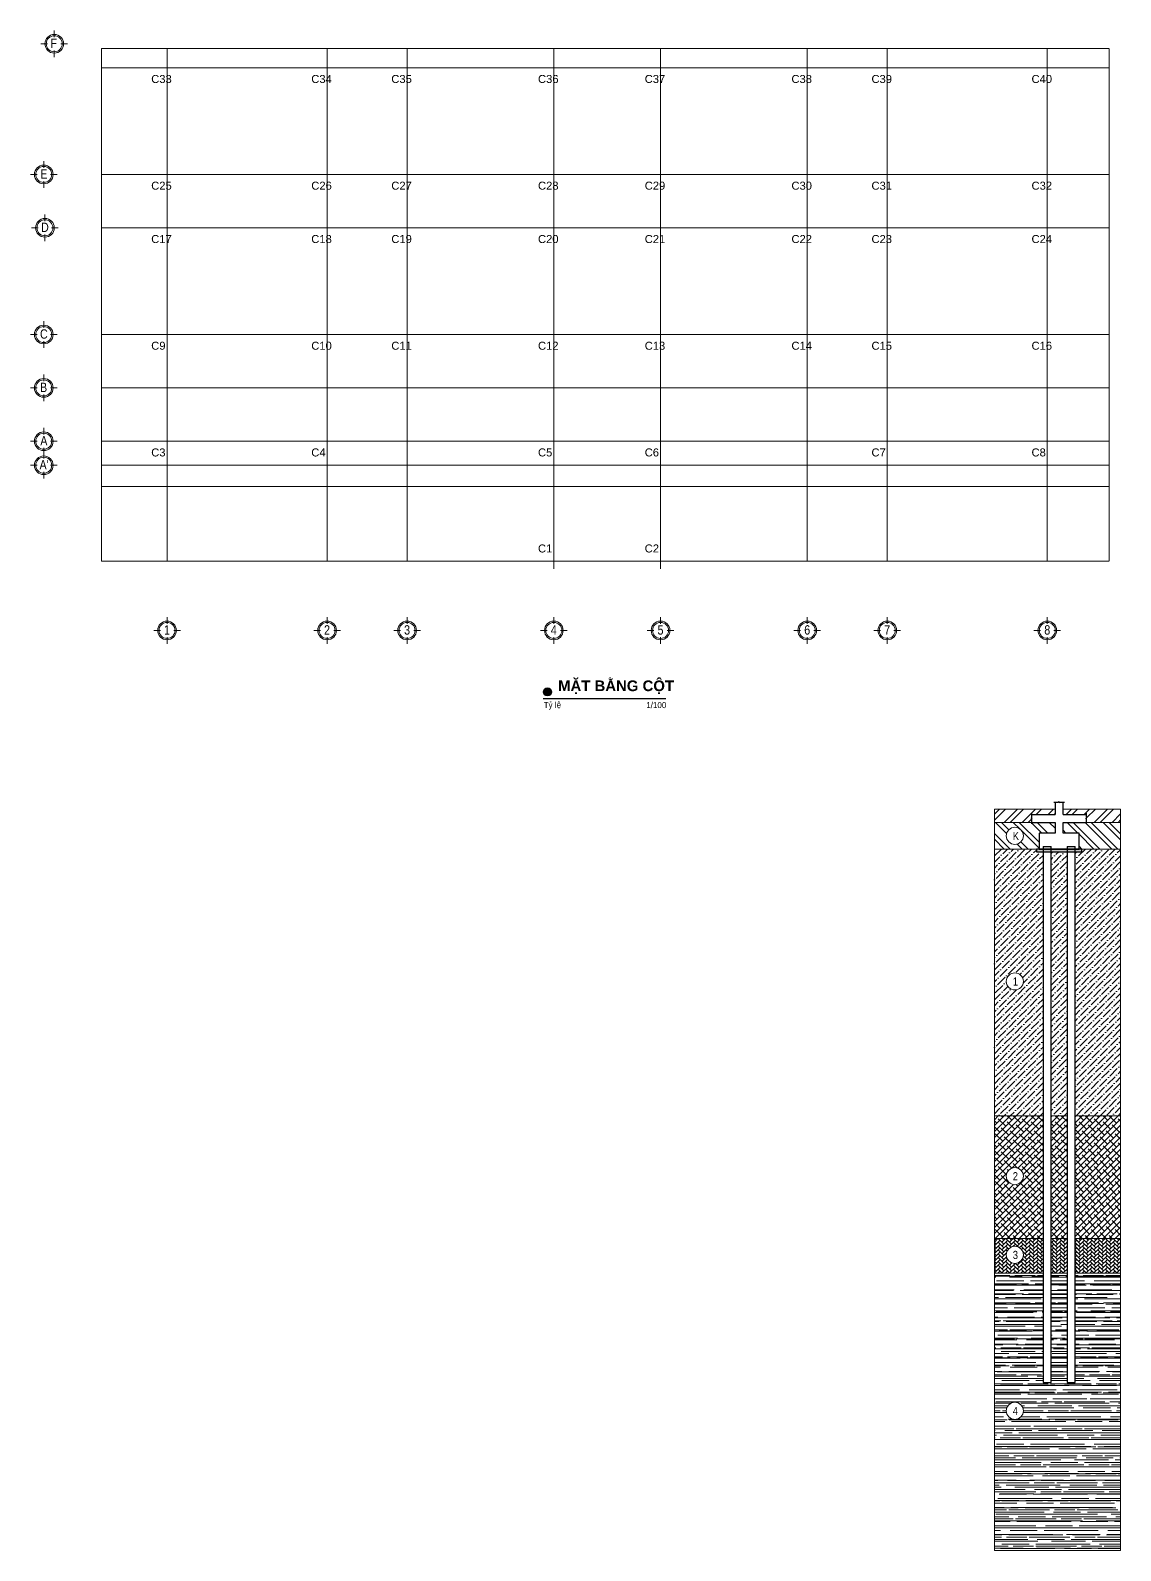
# Model space of a CAD drawing. Header units: millimetres. Extents: x 2451 to 189599, y 100744 to 200848.
# Drawn here: x 2451 to 43319, y 143860 to 200848 of the extents above; entities that cross this region are included whole.
import ezdxf
from ezdxf.enums import TextEntityAlignment as Align

# ---------------------------------------------------------------- set-up
doc = ezdxf.new("R2010")
doc.units = ezdxf.units.MM
doc.linetypes.add('ACAD_ISO10W100', pattern=[18, 12, -3, 0, -3])
for name, color, linetype, lineweight in [('00-DAM', 3, 'Continuous', 9), ('TEN TRUC', 3, 'Continuous', 18), ('TEXT NHỎ KC Dim - Ghi chú', 3, 'Continuous', 18), ('TRUC', 24, 'Continuous', 0), ('Wipout', 211, 'Continuous', 0)]:
    doc.layers.add(name, color=color, linetype=linetype, lineweight=lineweight)
for name, color, linetype in [('DIM', 1, 'Continuous'), ('TAGS', 60, 'Continuous'), ('TEXT', 7, 'Continuous')]:
    doc.layers.add(name, color=color, linetype=linetype)
doc.styles.add('HELVECONDENSE', font='')
doc.styles.add('SWISS-CONDENSE', font='')
doc.styles.add('VNI-HELVE-CONDENSEN', font='')
doc.styles.get('HELVECONDENSE').set_extended_font_data('VNI-Helve-Condense')
doc.styles.get('SWISS-CONDENSE').set_extended_font_data('VNI-Swiss-Condense')
doc.styles.get('VNI-HELVE-CONDENSEN').set_extended_font_data('VNI-Helve-Condense')

# ---------------------------------------------------------------- blocks, each defined once
blk = doc.blocks.new('A$C206177D3')
at = {"layer": 'TEN TRUC', "ltscale": 1000}
for p, q in [((-37, 240), (-37, 490)), ((-287, -10), (-537, -10)), ((-37, -510), (-37, -260)), ((463, -10), (213, -10))]:
    blk.add_line(p, q, dxfattribs=at)
blk.add_circle((-37, -10), 350, dxfattribs=at)
at = {"layer": 'TEN TRUC', "color": 254, "ltscale": 1000}
blk.add_circle((-37, -10), 300, dxfattribs=at)
blk = doc.blocks.new('A$C1d3d6a1d')
at = {"layer": 'TEXT NHỎ KC Dim - Ghi chú'}
for p, q in [((287, 0), (287, 574)), ((0, 287), (574, 287))]:
    blk.add_line(p, q, dxfattribs=at)

msp = doc.modelspace()

# ---------------------------------------------------------------- hatches: boundary and pattern name
at = {"layer": 'DIM', "linetype": 'ByBlock'}
msp.add_hatch(color=1, dxfattribs=at).paths.add_polyline_path([(21940, 176048.6, 1), (21731, 176048.6, 1)])
at = {"layer": 'TEXT'}
msp.add_hatch(color=7, dxfattribs=at).paths.add_polyline_path([(40161.7, 170160.3), (40161.7, 170060.3), (41861.7, 170060.3), (41861.7, 170160.3), (40161.7, 170160.3)])
at = {"layer": 'TEXT NHỎ KC Dim - Ghi chú'}
h = msp.add_hatch(dxfattribs=at)
h.set_pattern_fill('ANSI32', color=256, scale=50)
h.set_pattern_definition([(45, (-93893, 191199.34), (-336.7596, 336.7596), []), (45, (-93668.5, 191199.34), (-336.7596, 336.7596), [])])
h.paths.add_polyline_path([(39986.2, 171160.3), (39986.2, 171280.3), (40006.2, 171300.3), (39966.2, 171320.3), (39986.2, 171340.3), (39986.2, 171460.3), (40861.7, 171460.3), (40861.7, 171660.3), (38587.4, 171660.3), (38587.4, 171160.3)])
h.paths.add_polyline_path([(43319.1, 171660.3), (41161.7, 171660.3), (41161.7, 171460.3), (42037.1, 171460.3), (42037.1, 171340.3), (42057.1, 171320.3), (42017.1, 171300.3), (42037.1, 171280.3), (42037.1, 171160.3), (43319.1, 171160.3)])
h = msp.add_hatch(dxfattribs=at)
h.set_pattern_fill('ANSI32', color=256, scale=50, angle=90, style=0)
h.set_pattern_definition([(135, (-93893, 191199.34), (-336.7596, -336.7596), []), (135, (-93893, 191423.85), (-336.7596, -336.7596), [])])
h.paths.add_polyline_path([(38587.4, 171160.3), (38587.4, 170160.3), (40261.7, 170160.3), (40261.7, 170760.3), (40861.7, 170760.3), (40861.7, 171160.3), (39986.2, 171160.3)])
h.paths.add_polyline_path([(41761.7, 170160.3), (41861.7, 170160.3), (43319.1, 170160.3), (43319.1, 171160.3), (42037.1, 171160.3), (41161.7, 171160.3), (41161.7, 170760.3), (41761.7, 170760.3)])
edge = h.paths.add_edge_path(flags=16)
edge.add_arc((39354.6, 170653.4), 320.6, 0, 360)
h = msp.add_hatch(dxfattribs=at)
h.set_pattern_fill('ANSI36', color=256, scale=50, style=0)
h.set_pattern_definition([(45, (-93893, 191199.34), (84.1899, 308.6963), [396.875, -79.375, 0, -79.375])])
h.paths.add_polyline_path([(38587.4, 160160.3), (40411.7, 160160.3), (40411.7, 170060.3), (40161.7, 170060.3), (40161.7, 170160.3), (38587.4, 170160.3)])
h.paths.add_polyline_path([(43319.1, 170160.3), (41861.7, 170160.3), (41861.7, 170060.3), (41611.7, 170060.3), (41611.7, 160160.3), (43319.1, 160160.3)])
h.paths.add_polyline_path([(41311.7, 170060.3), (40711.7, 170060.3), (40711.7, 160160.3), (41311.7, 160160.3)])
edge = h.paths.add_edge_path(flags=16)
edge.add_arc((39354.6, 165198.4), 320.6, 0, 360)
h = msp.add_hatch(dxfattribs=at)
h.set_pattern_fill('ANSI38', color=256, scale=50, style=0)
h.set_pattern_definition([(45, (-93893, 191199.34), (-112.2532, 112.2532), []), (135, (-93893, 191199.34), (-336.7596, 112.2532), [396.875, -238.125])])
h.paths.add_polyline_path([(38587.4, 160160.3), (38587.4, 155560.3), (40411.7, 155560.3), (40411.7, 160160.3)])
h.paths.add_polyline_path([(41611.7, 160160.3), (41611.7, 155560.3), (43319.1, 155560.3), (43319.1, 160160.3)])
h.paths.add_polyline_path([(41311.7, 155560.3), (41311.7, 160160.3), (40711.7, 160160.3), (40711.7, 155560.3)])
edge = h.paths.add_edge_path(flags=16)
edge.add_arc((39354.6, 157898.4), 320.6, 0, 360)
h = msp.add_hatch(dxfattribs=at)
h.set_pattern_fill('AR-HBONE', color=256, style=0)
h.set_pattern_definition([(45, (-93893.01, 191199.34), (0, 143.6841), [304.8, -101.6]), (135, (-93821.16, 191271.18), (1e-14, 143.6841), [304.8, -101.6])])
h.paths.add_polyline_path([(38587.4, 155560.3), (38587.4, 154260.3), (40411.7, 154260.3), (40411.7, 155560.3)])
h.paths.add_polyline_path([(41611.7, 155560.3), (41611.7, 154260.3), (43319.1, 154260.3), (43319.1, 155560.3)])
h.paths.add_polyline_path([(41311.7, 154260.3), (41311.7, 155560.3), (40711.7, 155560.3), (40711.7, 154260.3)])
edge = h.paths.add_edge_path(flags=16)
edge.add_arc((39354.6, 154948.4), 320.6, 0, 360)
h = msp.add_hatch(dxfattribs=at)
h.set_pattern_fill('AR-RROOF', color=256, scale=10, style=0)
h.set_pattern_definition([(0, (-93893, 191199.34), (558.8, 254), [3810, -508, 1270, -254]), (0, (-93555.2, 191326.34), (-254, 337.82), [762, -83.82, 1524, -190.5]), (0, (-93766, 191415.24), (1320.8, 170.18), [2032, -355.6, 1016, -254])])
h.paths.add_polyline_path([(38587.4, 154260.3), (38587.4, 143860.3), (43319.1, 143860.3), (43319.1, 154260.3), (41611.7, 154260.3), (41611.7, 150160.3), (41311.7, 150160.3), (41311.7, 154260.3), (40711.7, 154260.3), (40711.7, 150160.3), (40411.7, 150160.3), (40411.7, 154260.3)])
edge = h.paths.add_edge_path(flags=16)
edge.add_arc((39354.6, 149098.4), 320.6, 0, 360)

# ---------------------------------------------------------------- linework, layer by layer
at = {"layer": '00-DAM'}
for p, q in [((38587.4, 171660.3), (40861.7, 171660.3)), ((41161.7, 171660.3), (43319.1, 171660.3)), ((38587.4, 171160.3), (39986.2, 171160.3)), ((42037.1, 171160.3), (43319.1, 171160.3)), ((38587.4, 170160.3), (43319.1, 170160.3)), ((38587.4, 160160.3), (40411.7, 160160.3)), ((40711.7, 160160.3), (41311.7, 160160.3)), ((41611.7, 160160.3), (43319.1, 160160.3)), ((38587.4, 155560.3), (40411.7, 155560.3)), ((40711.7, 155560.3), (41311.7, 155560.3)), ((41611.7, 155560.3), (43319.1, 155560.3)), ((38587.4, 154260.3), (40411.7, 154260.3)), ((40711.7, 154260.3), (41311.7, 154260.3)), ((41611.7, 154260.3), (43319.1, 154260.3)), ((38587.4, 143860.3), (43319.1, 143860.3))]:
    msp.add_line(p, q, dxfattribs=at)
at = {"layer": 'TEXT', "color": 7}
for p, q in [((40811.7, 171916.1), (40981.7, 171916.1)), ((40861.7, 171916.1), (40861.7, 171460.3)), ((40981.7, 171916.1), (41001.7, 171936.1)), ((41001.7, 171936.1), (41021.7, 171896.1)), ((41021.7, 171896.1), (41041.7, 171916.1)), ((41041.7, 171916.1), (41211.7, 171916.1)), ((41161.7, 171460.3), (41161.7, 171916.1)), ((39966.2, 171320.3), (39986.2, 171340.3)), ((40006.2, 171300.3), (39966.2, 171320.3)), ((39986.2, 171340.3), (39986.2, 171510.3)), ((39986.2, 171460.3), (40861.7, 171460.3)), ((39986.2, 171280.3), (40006.2, 171300.3)), ((39986.2, 171110.3), (39986.2, 171280.3)), ((39986.2, 171160.3), (40861.7, 171160.3)), ((40861.7, 171160.3), (40861.7, 170760.3)), ((41161.7, 171460.3), (42037.1, 171460.3)), ((41161.7, 170760.3), (41161.7, 171160.3)), ((41161.7, 171160.3), (42037.1, 171160.3)), ((42017.1, 171300.3), (42057.1, 171320.3)), ((42037.1, 171280.3), (42017.1, 171300.3)), ((42037.1, 171340.3), (42037.1, 171510.3)), ((42057.1, 171320.3), (42037.1, 171340.3)), ((42037.1, 171110.3), (42037.1, 171280.3)), ((40861.7, 170760.3), (40261.7, 170760.3)), ((40261.7, 170760.3), (40261.7, 170160.3)), ((41761.7, 170760.3), (41161.7, 170760.3)), ((41761.7, 170160.3), (41761.7, 170760.3)), ((40261.7, 170160.3), (41761.7, 170160.3))]:
    msp.add_line(p, q, dxfattribs=at)
at = {"layer": 'TEXT', "color": 3}
for p, q in [((40411.7, 170260.3), (40711.7, 170260.3)), ((40411.7, 170260.3), (40411.7, 150160.3)), ((40711.7, 150160.3), (40711.7, 170260.3)), ((41311.7, 170260.3), (41611.7, 170260.3)), ((41311.7, 170260.3), (41311.7, 150160.3)), ((41611.7, 150160.3), (41611.7, 170260.3)), ((40411.7, 150160.3), (40711.7, 150160.3)), ((41311.7, 150160.3), (41611.7, 150160.3))]:
    msp.add_line(p, q, dxfattribs=at)
at = {"layer": 'TEXT', "color": 7, "linetype": 'ByBlock', "const_width": 48.8}
msp.add_lwpolyline([(26281.3, 175796.8), (22849.7, 175796.8), (26281.3, 175796.8), (21665.5, 175796.8)], dxfattribs=at)
at = {"layer": 'TEXT', "color": 7}
msp.add_lwpolyline([(40161.7, 170160.3), (40161.7, 170060.3), (41861.7, 170060.3), (41861.7, 170160.3), (40161.7, 170160.3)], dxfattribs=at)
at = {"layer": 'TEXT', "color": 7, "linetype": 'ByBlock'}
for radius in [150.5, 133.8, 104.5]:
    msp.add_circle((21835.5, 176048.6), radius, dxfattribs=at)
at = {"layer": 'TEXT NHỎ KC Dim - Ghi chú'}
for centre in [(39354.6, 170653.4), (39354.6, 165198.4), (39354.6, 157898.4), (39354.6, 154948.4), (39354.6, 149098.4)]:
    msp.add_circle(centre, 320.6, dxfattribs=at)
at = {"layer": 'TRUC', "linetype": 'ACAD_ISO10W100', "ltscale": 0.2}
msp.add_lwpolyline([(5117, 200174), (42887.3, 200174), (42887.3, 180948.3), (5117, 180948.3)], close=True, dxfattribs=at)
for points in [[(7572.2, 200174), (7572.2, 180948.3)], [(13572.2, 200174), (13572.2, 180948.3)], [(13572.2, 200174), (13572.2, 180948.3)], [(16572.2, 200174), (16572.2, 180948.3)], [(22072.2, 200174), (22072.2, 180948.3)], [(26072.2, 200174), (26072.2, 180948.3)], [(31572.2, 200174), (31572.2, 180948.3)], [(34572.2, 200174), (34572.2, 180948.3)], [(34572.2, 200174), (34572.2, 180948.3)], [(40572.2, 200174), (40572.2, 180948.3)], [(5118.2, 199448.3), (42888.5, 199448.3)], [(5118.2, 195448.3), (42888.5, 195448.3)], [(5118.2, 193448.3), (42888.5, 193448.3)], [(5118.2, 189448.3), (42888.5, 189448.3)], [(5118.2, 187448.3), (42888.5, 187448.3)], [(5118.2, 185448.3), (42888.5, 185448.3)], [(5118.2, 185448.3), (42888.5, 185448.3)], [(5118.2, 184548.3), (42888.5, 184548.3)], [(5118.2, 184548.3), (42888.5, 184548.3)], [(5118.2, 183748.3), (42888.5, 183748.3)]]:
    msp.add_lwpolyline(points, dxfattribs=at)
at = {"layer": 'Wipout'}
for p, q in [((38587.4, 171660.3), (38587.4, 143860.3)), ((43319.1, 171660.3), (43319.1, 143860.3))]:
    msp.add_line(p, q, dxfattribs=at)

# ---------------------------------------------------------------- block references
at = {"layer": 'TAGS', "ltscale": 1000}
ref = msp.add_blockref('A$C206177D3', (3309.4, 200358.1), dxfattribs=dict(at, xscale=-1))
ref.add_attrib('A', 'F', dxfattribs={"color": 7, "ltscale": 1000, "height": 350, "style": 'VNI-HELVE-CONDENSEN'}).set_placement((3323.4, 200192.5), align=Align.CENTER)
ref = msp.add_blockref('A$C206177D3', (2914.8, 195458.1), dxfattribs=dict(at, xscale=-1))
ref.add_attrib('A', 'E', dxfattribs={"color": 7, "ltscale": 1000, "height": 350, "style": 'VNI-HELVE-CONDENSEN'}).set_placement((2957.7, 195292.5), align=Align.CENTER)
ref = msp.add_blockref('A$C206177D3', (2959.6, 193458.1), dxfattribs=dict(at, xscale=-1))
ref.add_attrib('A', 'D', dxfattribs={"color": 7, "ltscale": 1000, "height": 350, "style": 'VNI-HELVE-CONDENSEN'}).set_placement((2995.1, 193292.4), align=Align.CENTER)
ref = msp.add_blockref('A$C206177D3', (2915.3, 189458.1), dxfattribs=dict(at, xscale=-1))
ref.add_attrib('A', 'C', dxfattribs={"color": 7, "ltscale": 1000, "height": 350, "style": 'VNI-HELVE-CONDENSEN'}).set_placement((2956.4, 189292.5), align=Align.CENTER)
ref = msp.add_blockref('A$C206177D3', (2915.3, 187456.1), dxfattribs=dict(at, xscale=-1))
ref.add_attrib('A', 'B', dxfattribs={"color": 7, "ltscale": 1000, "height": 350, "style": 'VNI-HELVE-CONDENSEN'}).set_placement((2944.3, 187290.4), align=Align.CENTER)
ref = msp.add_blockref('A$C206177D3', (2915.3, 185456.1), dxfattribs=dict(at, xscale=-1))
ref.add_attrib('A', 'A', dxfattribs={"color": 7, "ltscale": 1000, "height": 350, "style": 'VNI-HELVE-CONDENSEN'}).set_placement((2956.4, 185290.4), align=Align.CENTER)
ref = msp.add_blockref('A$C206177D3', (2915.3, 184556.1), dxfattribs=dict(at, xscale=-1))
ref.add_attrib('A', "A'", dxfattribs={"color": 7, "ltscale": 1000, "height": 350, "style": 'VNI-HELVE-CONDENSEN'}).set_placement((2965.5, 184390.4), align=Align.CENTER)
ref = msp.add_blockref('A$C206177D3', (7610, 178364.3), dxfattribs=at)
ref.add_attrib('A', '1', dxfattribs={"color": 7, "ltscale": 1000, "height": 350, "style": 'VNI-HELVE-CONDENSEN'}).set_placement((7571.7, 178198.7), align=Align.CENTER)
ref = msp.add_blockref('A$C206177D3', (13610, 178364.3), dxfattribs=at)
ref.add_attrib('A', '2', dxfattribs={"color": 7, "ltscale": 1000, "height": 350, "style": 'VNI-HELVE-CONDENSEN'}).set_placement((13571.7, 178198.7), align=Align.CENTER)
ref = msp.add_blockref('A$C206177D3', (16610, 178364.3), dxfattribs=at)
ref.add_attrib('A', '3', dxfattribs={"color": 7, "ltscale": 1000, "height": 350, "style": 'VNI-HELVE-CONDENSEN'}).set_placement((16571.7, 178198.7), align=Align.CENTER)
ref = msp.add_blockref('A$C206177D3', (22110, 178364.3), dxfattribs=at)
ref.add_attrib('A', '4', dxfattribs={"color": 7, "ltscale": 1000, "height": 350, "style": 'VNI-HELVE-CONDENSEN'}).set_placement((22071.7, 178198.7), align=Align.CENTER)
ref = msp.add_blockref('A$C206177D3', (26110, 178364.3), dxfattribs=at)
ref.add_attrib('A', '5', dxfattribs={"color": 7, "ltscale": 1000, "height": 350, "style": 'VNI-HELVE-CONDENSEN'}).set_placement((26071.7, 178198.7), align=Align.CENTER)
ref = msp.add_blockref('A$C206177D3', (31610, 178364.3), dxfattribs=at)
ref.add_attrib('A', '6', dxfattribs={"color": 7, "ltscale": 1000, "height": 350, "style": 'VNI-HELVE-CONDENSEN'}).set_placement((31571.7, 178198.7), align=Align.CENTER)
ref = msp.add_blockref('A$C206177D3', (34610, 178364.3), dxfattribs=at)
ref.add_attrib('A', '7', dxfattribs={"color": 7, "ltscale": 1000, "height": 350, "style": 'VNI-HELVE-CONDENSEN'}).set_placement((34571.7, 178198.7), align=Align.CENTER)
ref = msp.add_blockref('A$C206177D3', (40608.8, 178364.3), dxfattribs=at)
ref.add_attrib('A', '8', dxfattribs={"color": 7, "ltscale": 1000, "height": 350, "style": 'VNI-HELVE-CONDENSEN'}).set_placement((40570.5, 178198.7), align=Align.CENTER)
at = {"layer": 'TEXT NHỎ KC Dim - Ghi chú'}
for p in [(7285.2, 199161.3), (13285.2, 199161.3), (16285.2, 199161.3), (21785.2, 199161.3), (25785.2, 199161.3), (31285.2, 199161.3), (34285.2, 199161.3), (40285.2, 199161.3), (7285.2, 195161.3), (13285.2, 195161.3), (16285.2, 195161.3), (21785.2, 195161.3), (25785.2, 195161.3), (31285.2, 195161.3), (34285.2, 195161.3), (40285.2, 195161.3), (7285.2, 193161.3), (13285.2, 193161.3), (16285.2, 193161.3), (21785.2, 193161.3), (25785.2, 193161.3), (31285.2, 193161.3), (34285.2, 193161.3), (40285.2, 193161.3), (7285.2, 189161.3), (13285.2, 189161.3), (16285.2, 189161.3), (21785.2, 189161.3), (25785.2, 189161.3), (31285.2, 189161.3), (34285.2, 189161.3), (40285.2, 189161.3), (7285.2, 185161.3), (13285.2, 185161.3), (34285.2, 185161.3), (40285.2, 185161.3), (21785.2, 184261.3), (25785.2, 184261.3), (21785.2, 180661.3), (25785.2, 180661.3)]:
    msp.add_blockref('A$C1d3d6a1d', p, dxfattribs=at)

# ---------------------------------------------------------------- texts
at = {"layer": 'TEXT', "color": 7, "attachment_point": 1, "style": 'SWISS-CONDENSE'}
for s, insert, char_height in [('{\\fArial|b0|i0|c0|p34;C33}', (6980.7, 199177.2), 300), ('{\\fArial|b0|i0|c0|p34;C34}', (12980.7, 199177.2), 300), ('{\\fArial|b0|i0|c0|p34;C35}', (15980.7, 199177.2), 300), ('{\\fArial|b0|i0|c0|p34;C36}', (21480.7, 199177.2), 300), ('{\\fArial|b0|i0|c0|p34;C37}', (25480.7, 199177.2), 300), ('{\\fArial|b0|i0|c0|p34;C38}', (30980.7, 199177.2), 300), ('{\\fArial|b0|i0|c0|p34;C39}', (33980.7, 199177.2), 300), ('{\\fArial|b0|i0|c0|p34;C40}', (39980.7, 199177.2), 300), ('{\\fArial|b0|i0|c0|p34;C25}', (6980.7, 195177.2), 300), ('{\\fArial|b0|i0|c0|p34;C26}', (12980.7, 195177.2), 300), ('{\\fArial|b0|i0|c0|p34;C27}', (15980.7, 195177.2), 300), ('{\\fArial|b0|i0|c0|p34;C28}', (21480.7, 195177.2), 300), ('{\\fArial|b0|i0|c0|p34;C29}', (25480.7, 195177.2), 300), ('{\\fArial|b0|i0|c0|p34;C30}', (30980.7, 195177.2), 300), ('{\\fArial|b0|i0|c0|p34;C31}', (33980.7, 195177.2), 300), ('{\\fArial|b0|i0|c0|p34;C32}', (39980.7, 195177.2), 300), ('{\\fArial|b0|i0|c0|p34;C17}', (6980.7, 193177.2), 300), ('{\\fArial|b0|i0|c0|p34;C18}', (12980.7, 193177.2), 300), ('{\\fArial|b0|i0|c0|p34;C19}', (15980.7, 193177.2), 300), ('{\\fArial|b0|i0|c0|p34;C20}', (21480.7, 193177.2), 300), ('{\\fArial|b0|i0|c0|p34;C21}', (25480.7, 193177.2), 300), ('{\\fArial|b0|i0|c0|p34;C22}', (30980.7, 193177.2), 300), ('{\\fArial|b0|i0|c0|p34;C23}', (33980.7, 193177.2), 300), ('{\\fArial|b0|i0|c0|p34;C24}', (39980.7, 193177.2), 300), ('{\\fArial|b0|i0|c0|p34;C10}', (12980.7, 189177.2), 300), ('{\\fArial|b0|i0|c0|p34;C11}', (15980.7, 189177.2), 300), ('{\\fArial|b0|i0|c0|p34;C12}', (21480.7, 189177.2), 300), ('{\\fArial|b0|i0|c0|p34;C13}', (25480.7, 189177.2), 300), ('{\\fArial|b0|i0|c0|p34;C14}', (30980.7, 189177.2), 300), ('{\\fArial|b0|i0|c0|p34;C15}', (33980.7, 189177.2), 300), ('{\\fArial|b0|i0|c0|p34;C16}', (39980.7, 189177.2), 300), ('{\\fArial|b0|i0|c0|p34;C4}', (12980.7, 185177.2), 300), ('{\\fArial|b0|i0|c0|p34;C1}', (21479.5, 181577.2), 300), ('{\\fArial|b0|i0|c0|p34;C2}', (25479.5, 181577.2), 300), ('{\\fArial|b1|i0|c0|p34;MẶT BẰNG CỘT}', (22233.5, 176479.1), 400)]:
    msp.add_mtext(s, dxfattribs=dict(at, insert=insert, char_height=char_height))
at = {"layer": 'TEXT', "color": 7, "char_height": 300, "attachment_point": 1, "style": 'SWISS-CONDENSE'}
for s, insert, width in [('{\\fArial|b0|i0|c0|p34;C9}', (6980.7, 189177.2), 437.926), ('{\\fArial|b0|i0|c0|p34;C3}', (6980.7, 185177.2), 523.381), ('{\\fArial|b0|i0|c0|p34;C5}', (21480.7, 185177.2), 437.926), ('{\\fArial|b0|i0|c0|p34;C6}', (25480.7, 185177.2), 416.562), ('{\\fArial|b0|i0|c0|p34;C7}', (33980.7, 185177.2), 51.326), ('{\\fArial|b0|i0|c0|p34;C8}', (39980.7, 185177.2), 427.244)]:
    msp.add_mtext(s, dxfattribs=dict(at, insert=insert, width=width))
at = {"layer": 'TEXT', "color": 7, "linetype": 'ByBlock', "char_height": 225, "attachment_point": 1, "style": 'SWISS-CONDENSE'}
for s, insert in [('{\\fVNI-Avo|b0|i0|c0|p2;Tyû leä}', (21692.5, 175678)), ('{\\fVNI-Avo|b0|i0|c0|p2;1/100}', (25537.6, 175668))]:
    msp.add_mtext(s, dxfattribs=dict(at, insert=insert))
at = {"layer": 'TEXT NHỎ KC Dim - Ghi chú', "char_height": 303.2, "attachment_point": 1, "style": 'HELVECONDENSE'}
for s, insert in [('K', (39278.4, 170801.7)), ('1', (39278.4, 165346.7)), ('2', (39278.4, 158046.7)), ('3', (39278.4, 155096.7)), ('4', (39278.4, 149246.7))]:
    msp.add_mtext_dynamic_manual_height_columns(s, width=15104.254, gutter_width=1516, heights=[0], dxfattribs=dict(at, insert=insert))

doc.saveas('drawing.dxf')
